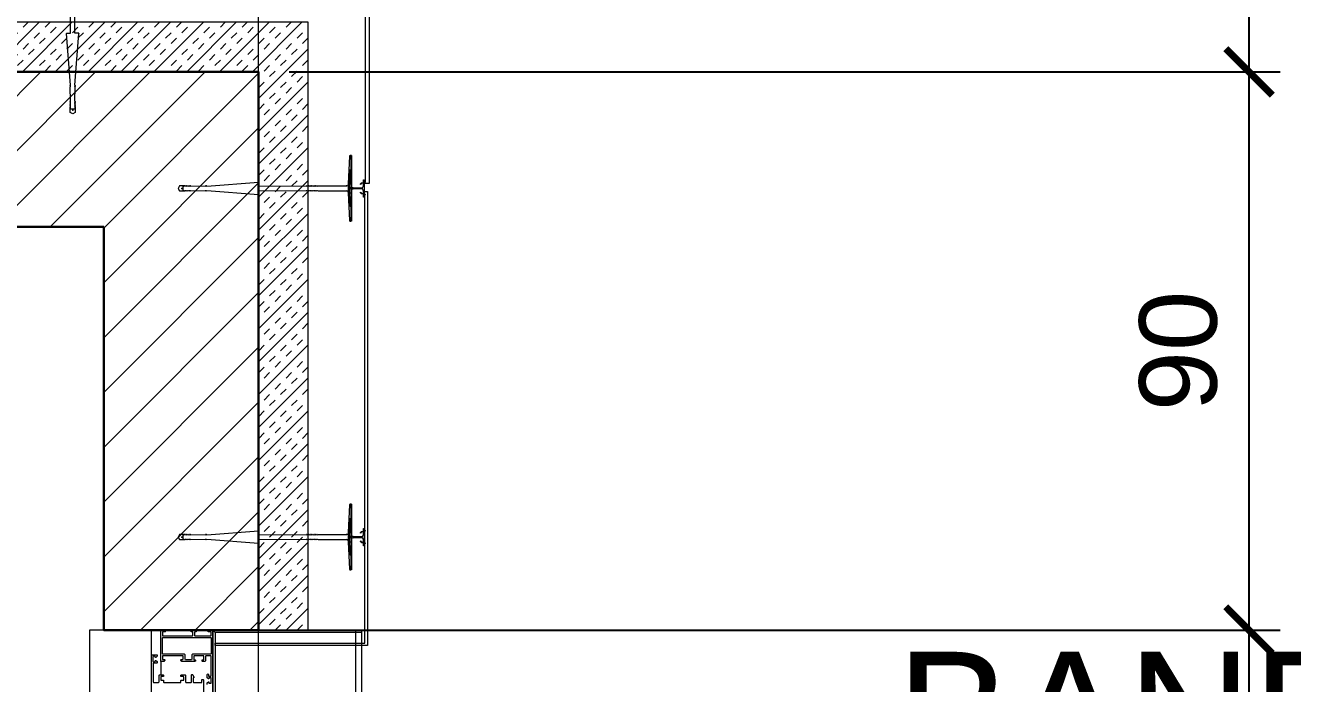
# Model space of a CAD drawing. Header units: centimetres. Extents: x 105417 to 110818, y -55119 to -48326.
# Drawn here: x 109606.7 to 109811.2, y -52576 to -52469.9 of the extents above; entities that cross this region are included whole.
import ezdxf

# ---------------------------------------------------------------- set-up
doc = ezdxf.new("R2010")
doc.units = ezdxf.units.CM
doc.header["$LTSCALE"] = 50
doc.header["$MEASUREMENT"] = 0
for name, pattern in [('AUSGEZOGEN', [0]), ('CACHE', [0.375, 0.25, -0.125]), ('CORNER', [20, 0, -20])]:
    doc.linetypes.add(name, pattern=pattern)
doc.layers.get('0').update_dxf_attribs({"color": 8})
for name, color, linetype in [('BORD', 5, 'Continuous'), ('COTE 50ème', 1, 'Continuous'), ('TEXTE', 7, 'Continuous')]:
    doc.layers.add(name, color=color, linetype=linetype)
for name, color, linetype, lineweight in [('CONSOLE ISOL.', 214, 'Continuous', 15), ('ISOLATION', 252, 'Continuous', 0), ('MACONNERIE COUPE', 7, 'Continuous', 30), ('MACONNERIE HACHURE', 253, 'Continuous', 13), ('WD_Corner', 154, 'Continuous', 5), ('WD_Dowel', 154, 'Continuous', 5), ('WD_Text_Legende', 154, 'AUSGEZOGEN', 5), ('WINDOWS', 21, 'Continuous', 5)]:
    doc.layers.add(name, color=color, linetype=linetype, lineweight=lineweight)
doc.layers.add('WD_Assist1', color=6, linetype='CORNER', lineweight=0, plot=False)
doc.styles.add('RS_TEXT_1.50', font='arial.ttf', dxfattribs={"height": 12.5})
doc.styles.add('RS_TXT_50', font='arial.ttf', dxfattribs={"height": 12.5})
doc.dimstyles.new('RS_50CM_LINEAIRE', dxfattribs={"dimscale": 5, "dimtxt": 12.5, "dimasz": 1.5, "dimexe": 1, "dimexo": 2.5, "dimgap": 1, "dimtad": 1, "dimdec": 1, "dimrnd": 0.5, "dimdsep": 46, "dimtxsty": 'RS_TXT_50', "dimblk1": 'ARCHTICK', "dimblk2": 'ARCHTICK', "dimsah": 1, "dimcen": 2.5, "dimdle": 1, "dimclrt": 4, "dimadec": 0, "dimazin": 2, "dimtfac": 1, "dimtdec": 1, "dimtix": 1, "dimtmove": 2, "dimatfit": 3, "dimfxl": 1, "dimtolj": 1, "dimtzin": 0, "dimarcsym": 0})

# ---------------------------------------------------------------- blocks, each defined once
blk = doc.blocks.new('DRITARE POS 2')
at = {"layer": 'WINDOWS', "color": 165, "linetype": 'CACHE'}
blk.add_line((-32.9, -180), (-32.9, 0), dxfattribs=at)
at = {"layer": 'WINDOWS'}
blk.add_line((-1.5, -175.01), (-1.5, -172.75), dxfattribs=at)
at = {"layer": 'WINDOWS', "color": 165}
for points in [[(-9.9, 0), (-9.9, -180), (-33.9, -180), (-33.9, 0)], [(-10.3, -179.6), (-10.3, -0.4), (-9.9, 0), (-9.9, -180)], [(0, 0), (0, -180), (10, -180), (10, 0)], [(-9.9, -180), (-33.9, -180), (-33.9, -179.6), (-10.3, -179.6)]]:
    blk.add_lwpolyline(points, close=True, dxfattribs=at)
at = {"layer": 'WINDOWS'}
for points in [[(-9.9, -180), (-9.9, 0), (0, 0), (0, -180)], [(-1.78, -178.73), (-1.83, -178.79), (-9.56, -178.79), (-9.62, -178.73), (-9.62, -176.19), (-9.56, -176.14), (-6.63, -176.14), (-6.54, -176.04), (-6.54, -175.3), (-6.44, -175.2), (-5.51, -175.2), (-5.42, -175.3), (-5.42, -176.04), (-5.32, -176.14), (-1.83, -176.14), (-1.78, -176.19)]]:
    blk.add_lwpolyline(points, close=True, dxfattribs=at)
for points in [[(0, -168.63), (0, -175.99, -0.414214), (-0.06, -176.04), (-0.84, -176.04, -0.414214), (-0.9, -175.99), (-0.9, -175.78, -0.250765), (-0.88, -175.73), (-0.71, -175.6, -0.599022), (-0.62, -175.65), (-0.62, -175.74, 0.414214), (-0.56, -175.8), (-0.3, -175.8, 0.414214), (-0.25, -175.74), (-0.25, -174.96, 0.414214), (-0.3, -174.9), (-0.56, -174.9, 0.414214), (-0.62, -174.96), (-0.62, -175.05, -0.599022), (-0.71, -175.1), (-0.88, -174.97, -0.250765), (-0.9, -174.92), (-0.9, -174.72, -0.414214), (-0.84, -174.66), (-0.34, -174.66, 0.414214), (-0.28, -174.61), (-0.28, -171.66, 0.414214), (-0.38, -171.56), (-1.12, -171.56, 0.414214), (-1.22, -171.66), (-1.22, -172.68, -0.414214), (-1.31, -172.78), (-1.87, -172.78, -0.414214), (-1.96, -172.68), (-1.96, -172.55, -0.414214), (-1.91, -172.5), (-1.55, -172.5, 0.414214), (-1.5, -172.44), (-1.5, -171.99, 0.414214), (-1.55, -171.94), (-1.91, -171.94, -0.414214), (-1.96, -171.88), (-1.96, -171.62, 0.414214), (-2.02, -171.56), (-4.71, -171.56, 0.414214), (-4.76, -171.62), (-4.76, -171.88, -0.414214), (-4.82, -171.94), (-5.17, -171.94, 0.414214), (-5.23, -171.99), (-5.23, -172.44, 0.414214), (-5.17, -172.5), (-4.82, -172.5, -0.414214), (-4.76, -172.55), (-4.76, -172.68, -0.414214), (-4.86, -172.78), (-5.42, -172.78, -0.414214), (-5.51, -172.68), (-5.51, -171.66, 0.414214), (-5.6, -171.56), (-6.39, -171.56, 0.414214), (-6.48, -171.66), (-6.48, -172.78, -0.809546), (-6.66, -172.81), (-6.85, -172.39, -0.543142), (-6.8, -172.31, 0.414214), (-6.74, -172.25), (-6.74, -171.66, 0.414214), (-6.84, -171.56), (-8.07, -171.56, 0.414214), (-8.12, -171.62), (-8.12, -171.97, -0.414214), (-8.18, -172.03), (-8.35, -172.03, -0.414214), (-8.4, -171.97), (-8.4, -169.75, 0.414214)], [(-9, -171.25), (-9, -171.49, -0.250765), (-9.03, -171.53), (-9.19, -171.65, -0.599022), (-9.28, -171.6), (-9.28, -171.49, 0.414214), (-9.34, -171.43), (-9.6, -171.43, 0.414214), (-9.65, -171.49), (-9.65, -172.27, 0.414214), (-9.6, -172.33), (-9.34, -172.33, 0.414214), (-9.28, -172.27), (-9.28, -172.2, -0.599022), (-9.19, -172.15), (-9.03, -172.26, -0.250765), (-9, -172.31), (-9, -172.84, -1), (-9.21, -172.84), (-9.21, -172.63, 0.414214), (-9.26, -172.57), (-9.56, -172.57, 0.414214), (-9.62, -172.63), (-9.62, -175.8, 0.414214), (-9.56, -175.86), (-8.83, -175.86, 0.414214), (-8.74, -175.76), (-8.74, -175.11, -0.414214), (-8.55, -174.92), (-8.3, -174.92, -0.198912), (-8.26, -174.94), (-8.2, -175, -0.198912), (-8.18, -175.04), (-8.18, -175.15, -0.414214), (-8.24, -175.2), (-8.4, -175.2, 0.414214), (-8.46, -175.26), (-8.46, -175.76, 0.414214), (-8.37, -175.86), (-6.91, -175.86, 0.414214), (-6.82, -175.76), (-6.82, -175.26, 0.414214), (-6.87, -175.2), (-7.04, -175.2, -0.414214), (-7.1, -175.15), (-7.1, -175.04, -0.198912), (-7.08, -175), (-7.02, -174.94, -0.198912), (-6.98, -174.92), (-4.97, -174.92, -0.198912), (-4.93, -174.94), (-4.78, -175.09, -0.198912), (-4.76, -175.13), (-4.76, -175.2, -0.414214), (-4.82, -175.26), (-5.01, -175.26, 0.340481), (-5.14, -175.35), (-5.14, -175.76, 0.414214), (-5.04, -175.86), (-1.87, -175.86, 0.414214), (-1.78, -175.76), (-1.78, -175.35, 0.414214), (-1.87, -175.26), (-2.09, -175.26, -0.414214), (-2.15, -175.2), (-2.15, -175.13, -0.198912), (-2.13, -175.09), (-1.98, -174.94, -0.198912), (-1.94, -174.92), (-1.55, -174.92, -0.414214), (-1.5, -174.98), (-1.5, -179.94, -0.414214), (-1.55, -180), (-2.13, -180, -0.322823), (-2.19, -179.96), (-2.24, -179.79, -0.511918), (-2.19, -179.72), (-1.87, -179.72, 0.414214), (-1.78, -179.63), (-1.78, -179.16, 0.414214), (-1.87, -179.07), (-6.57, -179.07, 0.414214), (-6.67, -179.16), (-6.67, -179.63, 0.414214), (-6.57, -179.72), (-6.44, -179.72, -0.511918), (-6.39, -179.79), (-6.45, -179.96, -0.322823), (-6.5, -180), (-7.12, -180, -0.322823), (-7.17, -179.96), (-7.23, -179.79, -0.511918), (-7.17, -179.72), (-7.04, -179.72, 0.414214), (-6.95, -179.63), (-6.95, -179.16, 0.414214), (-7.04, -179.07), (-9.52, -179.07, 0.414214), (-9.62, -179.16), (-9.62, -179.63, 0.414214), (-9.52, -179.72), (-9.21, -179.72, -0.511918), (-9.15, -179.79), (-9.21, -179.96, -0.322823), (-9.26, -180), (-9.84, -180, -0.414214), (-9.9, -179.94), (-9.9, -171.25, -0.414214)]]:
    blk.add_lwpolyline(points, format="xyb", dxfattribs=at)
blk = doc.blocks.new('ankeri')
at = {"layer": 'WD_Assist1'}
for p, q in [((-2.32, 5.2), (-2.54, 0.59)), ((-2.22, 5.3), (-2.32, 5.2)), ((-2, 5.3), (-2.22, 5.3)), ((-2, -5.3), (-2, 5.3)), ((-29.75, 0.39), (-30, 0)), ((-30, 0), (-29.75, -0.39)), ((-2.76, 0.39), (-29.75, 0.39)), ((-2.54, 0.59), (-2.76, 0.39)), ((-29.75, -0.39), (-2.76, -0.39)), ((-2.76, -0.39), (-2.54, -0.59)), ((-2.54, -0.59), (-2.32, -5.2)), ((-2.32, -5.2), (-2.22, -5.3)), ((-2.22, -5.3), (-2, -5.3))]:
    blk.add_line(p, q, dxfattribs=at)
at = {"layer": 'WD_Corner', "lineweight": 5}
blk.add_lwpolyline([(-2, 0.1), (-1.85, 0.1, -1), (-1.75, 0.1), (-0.25, 0.1, 0.185242), (-0.1, 0.55), (-0.1, 0.72), (-0.15, 0.73), (-0.15, 0.74), (-0.1, 0.75), (-0.1, 0.85), (-0.3, 0.85), (-0.3, 0.8), (-0.32, 0.8), (-0.33, 0.85), (-0.38, 0.85), (-0.5, 0.73), (-0.47, 0.68), (-0.48, 0.68), (-0.53, 0.7), (-0.54, 0.69), (-0.51, 0.65), (-0.54, 0.62), (-0.61, 0.69), (-0.4, 0.9), (-0.1, 0.9), (-0.1, 1.4), (0, 1.4), (0.05, 1.2), (0, 1.2), (0.05, 1.1), (0, 1.1), (0.25, 1), (0, 1), (0, -1), (0.25, -1), (0, -1.1), (0.05, -1.1), (0, -1.2), (0.05, -1.2), (0, -1.4), (-0.1, -1.4), (-0.1, -0.9), (-0.4, -0.9), (-0.61, -0.69), (-0.54, -0.62), (-0.51, -0.65), (-0.54, -0.69), (-0.53, -0.7), (-0.48, -0.68), (-0.47, -0.68), (-0.5, -0.73), (-0.38, -0.85), (-0.33, -0.85), (-0.32, -0.8), (-0.3, -0.8), (-0.3, -0.85), (-0.1, -0.85), (-0.1, -0.75), (-0.15, -0.74), (-0.15, -0.73), (-0.1, -0.72), (-0.1, -0.55, 0.185242), (-0.25, -0.1), (-1.75, -0.1, -1), (-1.85, -0.1), (-2, -0.1)], format="xyb", close=True, dxfattribs=at)
at = {"layer": 'WD_Dowel'}
for p, q in [((-2.32, 5.2), (-2.54, 0.74)), ((-2, 5.3), (-2.22, 5.3)), ((-2.11, 5.3), (-2.11, -5.3)), ((-2, 5.3), (-2, -5.3)), ((-2.11, 2.94), (-2.32, 2.94)), ((-2.32, 2.94), (-2.32, 0.74)), ((-29.75, 0.39), (-30, 0)), ((-30, 0), (-29.75, -0.39)), ((-28.88, 0.39), (-29.75, 0.39)), ((-29.47, 0.05), (-29.25, 0.09)), ((-29.47, 0.05), (-29.47, -0.05)), ((-29.25, 0.29), (-29.04, 0.37)), ((-29.25, 0.29), (-29.25, -0.29)), ((-28.88, 0.39), (-29.04, 0.34)), ((-29.04, 0.34), (-29.04, 0.37)), ((-28.82, 0.39), (-28.88, 0.39)), ((-28.82, 0.39), (-28.82, 0.34)), ((-28.82, 0.34), (-28.66, 0.39)), ((-28.61, 0.39), (-28.66, 0.39)), ((-28.61, 0.39), (-28.66, 0.39)), ((-28.61, 0.39), (-28.61, 0.34)), ((-28.61, 0.34), (-28.44, 0.39)), ((-28.39, 0.39), (-28.44, 0.39)), ((-28.39, 0.39), (-28.39, 0.34)), ((-28.39, 0.34), (-28.23, 0.39)), ((-28.17, 0.39), (-28.23, 0.39)), ((-28.17, 0.39), (-28.17, 0.34)), ((-28.17, 0.34), (-28.01, 0.39)), ((-27.96, 0.39), (-28.01, 0.39)), ((-27.96, 0.39), (-27.96, 0.34)), ((-27.96, 0.34), (-25.61, 0.39)), ((-25.56, 0.39), (-25.61, 0.39)), ((-25.56, 0.39), (-25.56, 0.34)), ((-25.56, 0.34), (-25.4, 0.39)), ((-25.34, 0.39), (-25.4, 0.39)), ((-25.34, 0.34), (-17.05, 0.99)), ((-25.34, 0.39), (-25.34, 0.34)), ((-17, 0.99), (-17.05, 0.99)), ((-17, 0.99), (-17, 0.34)), ((-17, 0.34), (-9.36, 0.39)), ((-9.3, 0.39), (-9.36, 0.39)), ((-9.3, 0.39), (-9.3, 0.34)), ((-9.3, 0.34), (-9.14, 0.39)), ((-9.09, 0.39), (-9.14, 0.39)), ((-9.09, 0.39), (-9.09, 0.34)), ((-9.09, 0.34), (-8.93, 0.39)), ((-8.87, 0.39), (-8.93, 0.39)), ((-8.87, 0.39), (-8.87, 0.34)), ((-8.87, 0.34), (-8.71, 0.39)), ((-8.66, 0.39), (-8.71, 0.39)), ((-8.66, 0.39), (-8.66, 0.34)), ((-8.66, 0.34), (-8.5, 0.39)), ((-8.44, 0.39), (-8.5, 0.39)), ((-8.44, 0.39), (-8.44, 0.34)), ((-8.44, 0.34), (-8.28, 0.39)), ((-8.23, 0.39), (-8.28, 0.39)), ((-8.23, 0.39), (-8.23, 0.34)), ((-8.23, 0.34), (-8.06, 0.39)), ((-8.01, 0.39), (-8.06, 0.39)), ((-8.01, 0.39), (-8.01, 0.34)), ((-8.01, 0.34), (-7.85, 0.39)), ((-7.79, 0.39), (-7.85, 0.39)), ((-7.79, 0.39), (-7.79, 0.34)), ((-7.79, 0.34), (-7.63, 0.39)), ((-7.58, 0.39), (-7.63, 0.39)), ((-7.58, 0.39), (-7.58, 0.34)), ((-7.58, 0.34), (-7.42, 0.39)), ((-7.42, 0.39), (-2.76, 0.39)), ((-2.54, 0.74), (-2.54, -0.74)), ((-2.54, 0.74), (-2.11, 0.74)), ((-2.11, 0.1), (-2.54, 0.1)), ((-2.32, 0.1), (-2.32, 0.74)), ((-29.75, -0.39), (-28.88, -0.39)), ((-29.25, -0.1), (-29.47, -0.05)), ((-29.25, -0.29), (-29.04, -0.37)), ((-29.04, -0.37), (-29.04, -0.34)), ((-29.04, -0.34), (-28.88, -0.39)), ((-28.82, -0.39), (-28.88, -0.39)), ((-28.82, -0.39), (-28.82, -0.34)), ((-28.82, -0.34), (-28.66, -0.39)), ((-28.61, -0.39), (-28.66, -0.39)), ((-28.61, -0.39), (-28.61, -0.34)), ((-28.61, -0.34), (-28.44, -0.39)), ((-28.39, -0.39), (-28.44, -0.39)), ((-28.39, -0.39), (-28.39, -0.34)), ((-28.39, -0.34), (-28.23, -0.39)), ((-28.17, -0.39), (-28.23, -0.39)), ((-28.17, -0.39), (-28.17, -0.34)), ((-28.17, -0.34), (-28.01, -0.39)), ((-27.96, -0.39), (-28.01, -0.39)), ((-27.96, -0.39), (-27.96, -0.34)), ((-27.96, -0.34), (-25.61, -0.39)), ((-25.56, -0.39), (-25.61, -0.39)), ((-25.56, -0.39), (-25.56, -0.34)), ((-25.56, -0.34), (-25.4, -0.39)), ((-25.34, -0.39), (-25.4, -0.39)), ((-25.34, -0.39), (-25.34, -0.34)), ((-25.34, -0.34), (-17.05, -0.99)), ((-17, -0.99), (-17.05, -0.99)), ((-17, -0.99), (-17, -0.34)), ((-17, -0.34), (-9.36, -0.39)), ((-9.3, -0.39), (-9.36, -0.39)), ((-9.3, -0.39), (-9.3, -0.34)), ((-9.3, -0.34), (-9.14, -0.39)), ((-9.09, -0.39), (-9.14, -0.39)), ((-9.09, -0.39), (-9.09, -0.34)), ((-9.09, -0.34), (-8.93, -0.39)), ((-8.87, -0.39), (-8.93, -0.39)), ((-8.87, -0.39), (-8.87, -0.34)), ((-8.87, -0.34), (-8.71, -0.39)), ((-8.66, -0.39), (-8.71, -0.39)), ((-8.66, -0.39), (-8.66, -0.34)), ((-8.66, -0.34), (-8.5, -0.39)), ((-8.44, -0.39), (-8.5, -0.39)), ((-8.44, -0.39), (-8.44, -0.34)), ((-8.44, -0.34), (-8.28, -0.39)), ((-8.23, -0.39), (-8.28, -0.39)), ((-8.23, -0.39), (-8.23, -0.34)), ((-8.23, -0.34), (-8.06, -0.39)), ((-8.01, -0.39), (-8.06, -0.39)), ((-8.01, -0.39), (-8.01, -0.34)), ((-8.01, -0.34), (-7.85, -0.39)), ((-7.79, -0.39), (-7.85, -0.39)), ((-7.79, -0.39), (-7.79, -0.34)), ((-7.79, -0.34), (-7.63, -0.39)), ((-7.58, -0.39), (-7.63, -0.39)), ((-7.58, -0.39), (-7.58, -0.34)), ((-7.58, -0.34), (-7.42, -0.39)), ((-7.42, -0.39), (-2.76, -0.39)), ((-2.11, -0.1), (-2.54, -0.1)), ((-2.54, -0.74), (-2.11, -0.74)), ((-2.54, -0.74), (-2.32, -5.2)), ((-2.32, -0.74), (-2.32, -0.1)), ((-2.22, -2.94), (-2.32, -0.74)), ((-2.11, -2.94), (-2.22, -2.94)), ((-2, -5.3), (-2.22, -5.3))]:
    blk.add_line(p, q, dxfattribs=at)
for centre, major_axis, start_param, end_param in [((-2.22, 5.2), (0.108, 0), 1.570796, 3.141593), ((-2.76, 0.59), (0.216, 0), -1.570795, 0), ((-2.76, -0.59), (-0.216, 0), 3.141593, 4.712389), ((-2.22, -5.2), (0.108, 0), 3.141593, 4.712389)]:
    blk.add_ellipse(centre, major_axis=major_axis, ratio=0.909091, start_param=start_param, end_param=end_param, dxfattribs=at)
blk = doc.blocks.new('_ArchTick')
at = {"color": 0, "linetype": 'ByBlock', "const_width": 0.15}
blk.add_lwpolyline([(-0.5, -0.5), (0.5, 0.5)], dxfattribs=at)
blk = doc.blocks.new('*D1142')
at = {"layer": 'COTE 50ème', "color": 0, "lineweight": -2, "ltscale": 0.5, "transparency": 16777216}
for p, q in [((109804.15, -52752.36), (109804.15, -52562.36)), ((109639.52, -52567.36), (109809.15, -52567.36)), ((109644.35, -52747.36), (109809.15, -52747.36))]:
    blk.add_line(p, q, dxfattribs=at)
at = {"layer": 'Defpoints', "color": 0, "ltscale": 0.5, "transparency": 16777216}
for p in [(109627.02, -52567.36), (109804.15, -52567.36), (109631.85, -52747.36)]:
    blk.add_point(p, dxfattribs=at)
at = {"layer": 'COTE 50ème', "color": 0, "lineweight": -2, "ltscale": 0.5, "transparency": 16777216, "xscale": 7.5, "yscale": 7.5, "zscale": 7.5}
for p, rotation in [((109804.15, -52567.36), 90), ((109804.15, -52747.36), 270)]:
    blk.add_blockref('_ArchTick', p, dxfattribs=dict(at, rotation=rotation))
at = {"layer": 'COTE 50ème', "color": 4, "ltscale": 0.5, "transparency": 16777216, "insert": (109792.77, -52657.36), "char_height": 12.5, "attachment_point": 5, "rotation": 90, "style": 'RS_TXT_50'}
blk.add_mtext('\\A1;180', dxfattribs=at)
blk = doc.blocks.new('*D1143')
at = {"layer": 'COTE 50ème', "color": 0, "lineweight": -2, "ltscale": 0.5, "transparency": 16777216}
for p, q in [((109804.15, -52572.36), (109804.15, -52472.36)), ((109649.29, -52477.36), (109809.15, -52477.36)), ((109639.52, -52567.36), (109809.15, -52567.36))]:
    blk.add_line(p, q, dxfattribs=at)
at = {"layer": 'Defpoints', "color": 0, "ltscale": 0.5, "transparency": 16777216}
for p in [(109636.79, -52477.36), (109804.15, -52477.36), (109627.02, -52567.36)]:
    blk.add_point(p, dxfattribs=at)
at = {"layer": 'COTE 50ème', "color": 0, "lineweight": -2, "ltscale": 0.5, "transparency": 16777216, "xscale": 7.5, "yscale": 7.5, "zscale": 7.5}
for p, rotation in [((109804.15, -52477.36), 90), ((109804.15, -52567.36), 270)]:
    blk.add_blockref('_ArchTick', p, dxfattribs=dict(at, rotation=rotation))
at = {"layer": 'COTE 50ème', "color": 4, "ltscale": 0.5, "transparency": 16777216, "insert": (109792.77, -52522.36), "char_height": 12.5, "attachment_point": 5, "rotation": 90, "style": 'RS_TXT_50'}
blk.add_mtext('\\A1;90', dxfattribs=at)
blk = doc.blocks.new('*D1144')
at = {"layer": 'COTE 50ème', "color": 0, "lineweight": -2, "ltscale": 0.5, "transparency": 16777216}
for p, q in [((109804.15, -52482.36), (109804.15, -52419.25)), ((109534.35, -52424.25), (109809.15, -52424.25)), ((109649.29, -52477.36), (109809.15, -52477.36))]:
    blk.add_line(p, q, dxfattribs=at)
at = {"layer": 'Defpoints', "color": 0, "ltscale": 0.5, "transparency": 16777216}
for p in [(109521.85, -52424.25), (109804.15, -52424.25), (109636.79, -52477.36)]:
    blk.add_point(p, dxfattribs=at)
at = {"layer": 'COTE 50ème', "color": 0, "lineweight": -2, "ltscale": 0.5, "transparency": 16777216, "xscale": 7.5, "yscale": 7.5, "zscale": 7.5}
for p, rotation in [((109804.15, -52424.25), 90), ((109804.15, -52477.36), 270)]:
    blk.add_blockref('_ArchTick', p, dxfattribs=dict(at, rotation=rotation))
at = {"layer": 'COTE 50ème', "color": 4, "ltscale": 0.5, "transparency": 16777216, "insert": (109792.76, -52450.81), "char_height": 12.5, "attachment_point": 5, "rotation": 90, "style": 'RS_TXT_50'}
blk.add_mtext('\\A1;53', dxfattribs=at)
blk = doc.blocks.new('*D1150')
at = {"layer": 'COTE 50ème', "color": 0, "lineweight": -2, "ltscale": 0.5, "transparency": 16777216}
for p, q in [((109835.41, -52457.36), (109835.41, -53767.36)), ((109756.85, -52462.36), (109840.41, -52462.36)), ((109656.85, -53762.36), (109840.41, -53762.36))]:
    blk.add_line(p, q, dxfattribs=at)
at = {"layer": 'Defpoints', "color": 0, "ltscale": 0.5, "transparency": 16777216}
for p in [(109744.35, -52462.36), (109644.35, -53762.36), (109835.41, -53762.36)]:
    blk.add_point(p, dxfattribs=at)
at = {"layer": 'COTE 50ème', "color": 0, "lineweight": -2, "ltscale": 0.5, "transparency": 16777216, "xscale": 7.5, "yscale": 7.5, "zscale": 7.5}
for p, rotation in [((109835.41, -52462.36), 90), ((109835.41, -53762.36), 270)]:
    blk.add_blockref('_ArchTick', p, dxfattribs=dict(at, rotation=rotation))
at = {"layer": 'COTE 50ème', "color": 4, "ltscale": 0.5, "transparency": 16777216, "insert": (109824.03, -53112.36), "char_height": 12.5, "attachment_point": 5, "rotation": 90, "style": 'RS_TXT_50'}
blk.add_mtext('\\A1;1300', dxfattribs=at)
blk = doc.blocks.new('*D1152')
at = {"layer": 'COTE 50ème', "color": 0, "lineweight": -2, "ltscale": 0.5, "transparency": 16777216}
for p, q in [((109869.2, -54127.36), (109869.2, -52052.36)), ((109656.85, -52057.36), (109874.2, -52057.36)), ((108886.85, -54122.36), (109874.2, -54122.36))]:
    blk.add_line(p, q, dxfattribs=at)
at = {"layer": 'Defpoints', "color": 0, "ltscale": 0.5, "transparency": 16777216}
for p in [(109644.35, -52057.36), (109869.2, -52057.36), (108874.35, -54122.36)]:
    blk.add_point(p, dxfattribs=at)
at = {"layer": 'COTE 50ème', "color": 0, "lineweight": -2, "ltscale": 0.5, "transparency": 16777216, "xscale": 7.5, "yscale": 7.5, "zscale": 7.5}
for p, rotation in [((109869.2, -52057.36), 90), ((109869.2, -54122.36), 270)]:
    blk.add_blockref('_ArchTick', p, dxfattribs=dict(at, rotation=rotation))
at = {"layer": 'COTE 50ème', "color": 4, "ltscale": 0.5, "transparency": 16777216, "insert": (109857.82, -53089.86), "char_height": 12.5, "attachment_point": 5, "rotation": 90, "style": 'RS_TXT_50'}
blk.add_mtext('\\A1;2065', dxfattribs=at)

msp = doc.modelspace()

# ---------------------------------------------------------------- hatches: boundary and pattern name
at = {"layer": 'ISOLATION', "transparency": 33554687}
h = msp.add_hatch(dxfattribs=at)
h.set_pattern_fill('INSUL', color=256, scale=10, angle=45)
h.set_pattern_definition([(45, (108384.8174, -45955.942), (-2.6516504, 2.6516504), []), (45, (108383.9335, -45955.058), (-2.6516504, 2.6516504), [1.25, -1.25]), (45, (108383.0496, -45954.1743), (-2.6516504, 2.6516504), [1.25, -1.25])])
h.paths.add_polyline_path([(109542.35, -52424.25), (109534.35, -52424.25), (109534.35, -52477.36), (109644.35, -52477.36), (109644.35, -52567.36), (109652.35, -52567.36), (109652.35, -52469.36), (109542.35, -52469.36)])
at = {"layer": 'MACONNERIE HACHURE'}
h = msp.add_hatch(dxfattribs=at)
h.set_pattern_fill('ANSI31', color=256, scale=50, style=0)
h.paths.add_polyline_path([(107874.35, -53728.36), (107763.35, -53728.36), (107763.35, -53770.36), (107874.35, -53770.36)])
h.paths.add_polyline_path([(107866.35, -53736.36), (107771.35, -53736.36), (107771.35, -53762.36), (107866.35, -53762.36)], flags=16)
h.paths.add_polyline_path([(109325.35, -53728.36), (109214.35, -53728.36), (109214.35, -53770.36), (109325.35, -53770.36)])
h.paths.add_polyline_path([(109317.35, -53736.36), (109222.35, -53736.36), (109222.35, -53762.36), (109317.35, -53762.36)], flags=16)
h.paths.add_polyline_path([(109454.35, -52082.36), (109509.35, -52082.36), (109509.35, -52057.36), (109454.35, -52057.36)])
h.paths.add_polyline_path([(109274.35, -52057.36), (109174.35, -52057.36), (109174.35, -52082.36), (109274.35, -52082.36)])
h.paths.add_polyline_path([(107444.35, -53677.36), (107444.35, -53737.36), (107469.35, -53737.36), (107469.35, -53677.36)])
h.paths.add_polyline_path([(108556.85, -53762.36), (108531.85, -53762.36), (108531.85, -53982.36), (108556.85, -53982.36)])
h.paths.add_polyline_path([(108239.36, -53952.36), (108214.36, -53952.36), (108214.36, -54122.36), (108331.85, -54122.36), (108331.85, -54097.36), (108239.36, -54097.36)])
h.paths.add_polyline_path([(108556.85, -53982.36), (108531.85, -53982.36), (108531.85, -54122.36), (108556.85, -54122.36)])
h.paths.add_polyline_path([(108849.35, -53952.36), (108874.35, -53952.36), (108874.35, -54122.36), (108756.85, -54122.36), (108756.85, -54097.36), (108849.35, -54097.36)])
h.paths.add_polyline_path([(107469.35, -53422.36), (107444.35, -53422.36), (107444.35, -53497.36), (107469.35, -53497.36)])
h.paths.add_polyline_path([(109644.35, -53677.36), (109644.35, -53737.36), (109619.35, -53737.36), (109619.35, -53677.36)])
h.paths.add_polyline_path([(109619.35, -53342.47), (109644.35, -53342.47), (109644.35, -53397.36), (109619.35, -53397.36)])
h.paths.add_polyline_path([(107469.35, -53342.47), (107444.35, -53342.47), (107444.35, -53397.36), (107469.35, -53397.36)])
h.paths.add_polyline_path([(109619.35, -52847.36), (109644.35, -52847.36), (109644.35, -52902.25), (109619.35, -52902.25)])
h.paths.add_polyline_path([(109099.36, -53146.93), (108984.36, -53146.93), (108984.36, -53096.93), (109099.36, -53096.93)])
h.paths.add_polyline_path([(109089.36, -53136.93), (108994.36, -53136.93), (108994.36, -53106.93), (109089.36, -53106.93)], flags=16)
h.paths.add_polyline_path([(108104.35, -53147.36), (107989.35, -53147.36), (107989.35, -53097.36), (108104.35, -53097.36)])
h.paths.add_polyline_path([(108094.35, -53137.36), (107999.35, -53137.36), (107999.35, -53107.36), (108094.35, -53107.36)], flags=16)
h.paths.add_polyline_path([(108794.35, -52797.36), (108774.35, -52797.36), (108774.35, -52787.36), (108794.35, -52787.36)])
h.paths.add_polyline_path([(108849.35, -53737.36), (108756.85, -53737.36), (108756.85, -53762.36), (108849.35, -53762.36)])
h.paths.add_polyline_path([(109234.24, -53477.36), (109209.24, -53477.36), (109209.24, -53422.36), (109234.24, -53422.36)])
h.paths.add_polyline_path([(109619.35, -53062.36), (109644.35, -53062.36), (109644.35, -53182.36), (109619.35, -53182.36)])
h.paths.add_polyline_path([(108809.35, -53326.05), (108874.35, -53326.05), (108874.35, -53348.05), (108849.35, -53348.05), (108849.35, -53338.05), (108809.35, -53338.05)])
h.paths.add_polyline_path([(109619.35, -53422.36), (109644.35, -53422.36), (109644.35, -53497.36), (109619.35, -53497.36)])
h.paths.add_polyline_path([(108704.35, -52527.36), (108794.35, -52527.36), (108794.35, -52607.36), (108947.35, -52607.36), (108947.35, -52512.38), (108959.35, -52512.38), (108959.35, -52632.36), (108794.35, -52632.36), (108794.35, -52687.36), (108774.35, -52687.36), (108774.35, -52583.36), (108704.35, -52583.36), (108704.35, -52632.36), (108669.35, -52632.36), (108669.35, -52612.36), (108679.35, -52612.36), (108679.35, -52562.36), (108704.35, -52562.36), (108704.35, -52578.36), (108774.35, -52578.36), (108774.35, -52552.36), (108704.35, -52552.36)])
h.paths.add_polyline_path([(108874.35, -53702.36), (108849.35, -53702.36), (108849.35, -53440.05), (108874.35, -53440.05), (108874.35, -53477.36), (108934.35, -53477.36), (108934.35, -53502.36), (108874.35, -53502.36)])
h.paths.add_polyline_path([(108814.35, -52082.36), (108947.35, -52082.36), (108947.35, -52236.36), (108959.35, -52236.36), (108959.35, -52082.36), (108994.35, -52082.36), (108994.35, -52057.36), (108814.35, -52057.36)])
h.paths.add_polyline_path([(109509.35, -52482.36), (109509.35, -52424.25), (109534.35, -52424.25), (109534.35, -52477.36), (109644.35, -52477.36), (109644.35, -52567.36), (109619.35, -52567.36), (109619.35, -52502.36), (109286.35, -52502.36), (109286.35, -52507.36), (109134.35, -52507.36), (109134.35, -52517.36), (109122.35, -52517.36), (109122.35, -52422.36), (109061.49, -52422.36), (109061.49, -52410.36), (109134.35, -52410.36), (109134.35, -52482.36)])
h.paths.add_polyline_path([(109071.35, -52817.36), (109071.35, -52723.36), (109083.35, -52723.36), (109083.35, -52797.36), (109221.35, -52797.36), (109221.35, -52631.36), (109083.35, -52631.36), (109083.35, -52641.36), (109071.35, -52641.36), (109071.35, -52619.36), (109122.35, -52619.36), (109122.35, -52609.36), (109134.35, -52609.36), (109134.35, -52619.36), (109241.35, -52619.36), (109241.35, -52797.36), (109509.35, -52797.36), (109509.35, -52817.36)])
h.paths.add_polyline_path([(108294.35, -52797.36), (108314.35, -52797.36), (108314.35, -52787.36), (108294.35, -52787.36)])
h.paths.add_polyline_path([(108239.35, -53737.36), (108331.85, -53737.36), (108331.85, -53762.36), (108239.35, -53762.36)])
h.paths.add_polyline_path([(107859.35, -53477.36), (107884.35, -53477.36), (107884.35, -53422.36), (107859.35, -53422.36)])
h.paths.add_polyline_path([(107469.35, -53062.36), (107444.35, -53062.36), (107444.35, -53182.36), (107469.35, -53182.36)])
h.paths.add_polyline_path([(108279.35, -53326.05), (108214.35, -53326.05), (108214.35, -53348.05), (108239.35, -53348.05), (108239.35, -53338.05), (108279.35, -53338.05)])
h.paths.add_polyline_path([(108724.52, -52902.36), (108774.35, -52902.36), (108774.35, -52942.36), (108724.52, -52942.36)])
h.paths.add_polyline_path([(108564.35, -52902.36), (108604.35, -52902.36), (108604.35, -52942.36), (108564.35, -52942.36)])
h.paths.add_polyline_path([(109509.35, -52154.25), (109534.35, -52154.25), (109534.35, -52107.36), (109509.35, -52107.36)])
h.paths.add_polyline_path([(109619.35, -52797.36), (109644.35, -52797.36), (109644.35, -52747.36), (109619.35, -52747.36)])
h.paths.add_polyline_path([(108364.19, -52902.36), (108314.35, -52902.36), (108314.35, -52942.36), (108364.19, -52942.36)])
h.paths.add_polyline_path([(108524.35, -52902.36), (108484.35, -52902.36), (108484.35, -52942.36), (108524.35, -52942.36)])
h.paths.add_polyline_path([(108679.35, -52082.36), (108659.35, -52082.36), (108659.35, -52057.36), (108679.35, -52057.36)])
h.paths.add_polyline_path([(108384.35, -52527.36), (108294.35, -52527.36), (108294.35, -52607.36), (108141.35, -52607.36), (108141.35, -52512.38), (108129.35, -52512.38), (108129.35, -52632.36), (108294.35, -52632.36), (108294.35, -52687.36), (108314.35, -52687.36), (108314.35, -52583.36), (108384.35, -52583.36), (108384.35, -52632.36), (108569.35, -52632.36), (108569.35, -52612.36), (108409.35, -52612.36), (108409.35, -52562.36), (108384.35, -52562.36), (108384.35, -52578.36), (108314.35, -52578.36), (108314.35, -52552.36), (108384.35, -52552.36)])
h.paths.add_polyline_path([(107579.35, -52154.25), (107554.35, -52154.25), (107554.35, -52107.36), (107579.35, -52107.36)])
h.paths.add_polyline_path([(108559.35, -53737.36), (108576.85, -53737.36), (108576.85, -53762.36), (108511.85, -53762.36), (108511.85, -53737.36), (108529.35, -53737.36), (108529.35, -53272.36), (108559.35, -53272.36)])
h.paths.add_polyline_path([(108214.35, -53702.36), (108239.35, -53702.36), (108239.35, -53440.05), (108214.35, -53440.05), (108214.35, -53477.36), (108154.35, -53477.36), (108154.35, -53502.36), (108214.35, -53502.36)])
h.paths.add_polyline_path([(108559.35, -52082.36), (108409.35, -52082.36), (108409.35, -52057.36), (108559.35, -52057.36)])
h.paths.add_polyline_path([(108274.35, -52082.36), (108141.35, -52082.36), (108141.35, -52236.36), (108129.35, -52236.36), (108129.35, -52082.36), (107579.35, -52082.36), (107579.35, -52057.36), (108274.35, -52057.36)])
h.paths.add_polyline_path([(107579.35, -52482.36), (107579.35, -52424.25), (107554.35, -52424.25), (107554.35, -52477.36), (107444.35, -52477.36), (107444.35, -52567.36), (107469.35, -52567.36), (107469.35, -52502.36), (107802.35, -52502.36), (107802.35, -52507.36), (107954.35, -52507.36), (107954.35, -52517.36), (107966.35, -52517.36), (107966.35, -52422.36), (108027.22, -52422.36), (108027.22, -52410.36), (107954.35, -52410.36), (107954.35, -52482.36)])
h.paths.add_polyline_path([(108017.35, -52817.36), (108017.35, -52723.36), (108005.35, -52723.36), (108005.35, -52797.36), (107867.35, -52797.36), (107867.35, -52631.36), (108005.35, -52631.36), (108005.35, -52641.36), (108017.35, -52641.36), (108017.35, -52619.36), (107966.35, -52619.36), (107966.35, -52609.36), (107954.35, -52609.36), (107954.35, -52619.36), (107847.35, -52619.36), (107847.35, -52797.36), (107579.35, -52797.36), (107579.35, -52817.36)])
h.paths.add_polyline_path([(107469.35, -52797.36), (107444.35, -52797.36), (107444.35, -52747.36), (107469.35, -52747.36)])
h.paths.add_polyline_path([(107469.35, -52847.36), (107444.35, -52847.36), (107444.35, -52902.25), (107469.35, -52902.25)])
h.paths.add_polyline_path([(108947.35, -52328.36), (108704.35, -52328.36), (108704.35, -52348.36), (108947.35, -52348.36), (108947.35, -52430.38), (108959.35, -52430.38), (108959.35, -52422.36), (108969.35, -52422.36), (108969.35, -52410.36), (108959.35, -52410.36), (108959.35, -52318.36), (108947.35, -52318.36)])
h.paths.add_polyline_path([(108141.35, -52328.36), (108384.35, -52328.36), (108384.35, -52348.36), (108141.35, -52348.36), (108141.35, -52430.38), (108129.35, -52430.38), (108129.35, -52422.36), (108119.35, -52422.36), (108119.35, -52410.36), (108129.35, -52410.36), (108129.35, -52318.36), (108141.35, -52318.36)])

# ---------------------------------------------------------------- linework, layer by layer
at = {"layer": 'BORD', "lineweight": 5, "ltscale": 0.5}
msp.add_lwpolyline([(109644.35, -52057.36), (107444.35, -52057.36), (107444.35, -52122.36), (107344.35, -52122.36), (107344.35, -52462.36), (107444.35, -52462.36), (107444.35, -53762.36), (107574.35, -53762.36), (107574.35, -53962.36), (108214.35, -53962.36), (108214.35, -54122.36), (108874.35, -54122.36), (108874.35, -53962.36), (109514.24, -53962.36), (109514.24, -53762.36), (109644.35, -53762.36), (109644.35, -52462.36), (109744.35, -52462.36), (109744.35, -52122.36), (109644.35, -52122.36)], close=True, dxfattribs=at)
at = {"layer": 'CONSOLE ISOL.', "lineweight": 5, "ltscale": 0.5}
msp.add_lwpolyline([(108544.35, -53272.36), (108544.35, -54122.36), (108874.35, -54122.36), (108874.35, -53962.36), (109514.24, -53962.36), (109514.24, -53762.36), (109644.35, -53762.36), (109644.35, -52462.36), (109744.35, -52462.36), (109744.35, -52122.36), (109644.35, -52122.36), (109644.35, -52057.36), (108691.85, -52057.36), (108691.85, -52552.36), (108774.35, -52552.36), (108774.35, -52797.36), (108809.35, -52797.36), (108809.35, -53272.36)], close=True, dxfattribs=at)
at = {"layer": 'ISOLATION', "lineweight": 5, "ltscale": 0.5}
msp.add_lwpolyline([(109542.35, -52424.25), (109534.35, -52424.25), (109534.35, -52477.36), (109644.35, -52477.36), (109644.35, -52567.36), (109652.35, -52567.36), (109652.35, -52469.36), (109542.35, -52469.36)], close=True, dxfattribs=at)
at = {"layer": 'MACONNERIE COUPE'}
msp.add_lwpolyline([(109509.35, -52482.36), (109509.35, -52424.25), (109534.35, -52424.25), (109534.35, -52477.36), (109644.35, -52477.36), (109644.35, -52567.36), (109619.35, -52567.36), (109619.35, -52502.36), (109286.35, -52502.36), (109286.35, -52507.36), (109134.35, -52507.36), (109134.35, -52517.36), (109122.35, -52517.36), (109122.35, -52422.36), (109061.49, -52422.36), (109061.49, -52410.36), (109134.35, -52410.36), (109134.35, -52482.36)], close=True, dxfattribs=at)
at = {"layer": 'WD_Corner', "lineweight": 5, "ltscale": 0.5}
for points in [[(109661.35, -52495.14), (109661.6, -52495.14), (109661.6, -52453.89), (109615.35, -52453.89), (109615.35, -52454.14), (109615.15, -52454.14), (109615.15, -52453.29), (109662.2, -52453.29), (109662.2, -52495.34), (109661.35, -52495.34)], [(109661.25, -52497.04), (109661.25, -52496.64), (109661.9, -52496.64), (109661.9, -52569.86), (109637.35, -52569.86), (109637.35, -52569.46), (109661.5, -52569.46), (109661.5, -52497.04)]]:
    msp.add_lwpolyline(points, close=True, dxfattribs=at)

# ---------------------------------------------------------------- block references
at = {"lineweight": 5, "rotation": 180}
msp.add_blockref('DRITARE POS 2', (109627.05, -52747.36), dxfattribs=at)
at = {"layer": 'WD_Text_Legende', "xscale": -1, "rotation": 270}
msp.add_blockref('ankeri', (109614.35, -52454.14), dxfattribs=at)
at = {"layer": 'WD_Text_Legende'}
for p in [(109661.35, -52496.14), (109661.35, -52552.36)]:
    msp.add_blockref('ankeri', p, dxfattribs=at)

# ---------------------------------------------------------------- texts
at = {"layer": 'TEXTE', "insert": (109854.35, -52597.66), "char_height": 20, "width": 224.5414, "attachment_point": 5, "style": 'RS_TEXT_1.50'}
msp.add_mtext('BANESA TIPI B2\\PS=190.10m²', dxfattribs=at)

# ---------------------------------------------------------------- dimensions: what is measured, and where the dimension line sits
at = {"layer": 'COTE 50ème', "ltscale": 0.5}
for base, p1, p2, picture, middle in [((109869.2, -52057.36), (108874.35, -54122.36), (109644.35, -52057.36), '*D1152', (109857.82, -53089.86)), ((109804.15, -52424.25), (109636.79, -52477.36), (109521.85, -52424.25), '*D1144', (109792.76, -52450.81)), ((109835.41, -53762.36), (109744.35, -52462.36), (109644.35, -53762.36), '*D1150', (109824.03, -53112.36)), ((109804.15, -52477.36), (109627.02, -52567.36), (109636.79, -52477.36), '*D1143', (109792.77, -52522.36)), ((109804.15, -52567.36), (109631.85, -52747.36), (109627.02, -52567.36), '*D1142', (109792.77, -52657.36))]:
    dim = msp.add_linear_dim(base=base, p1=p1, p2=p2, angle=90, dimstyle='RS_50CM_LINEAIRE', dxfattribs=at)
    dim.commit()
    dim.dimension.update_dxf_attribs({"geometry": picture, "text_midpoint": middle})

doc.saveas('drawing.dxf')
